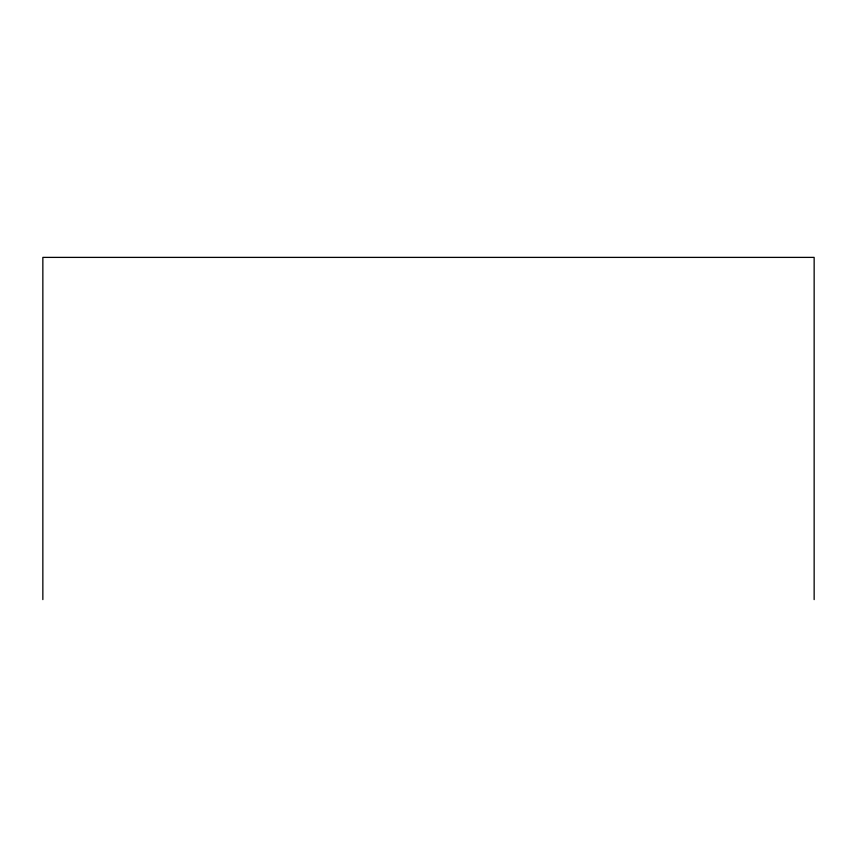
<?xml version="1.0" encoding="UTF-8"?>
<svg xmlns="http://www.w3.org/2000/svg" width="857" height="857" viewBox="0 0 857 857"><rect width="100%" height="100%" fill="white"/><g stroke="black" fill="none" stroke-linecap="round" stroke-linejoin="round"><path stroke-width="1.29" d="M814.15 599.611L814.15 257.389L42.85 257.389L42.85 599.611"/></g></svg>
